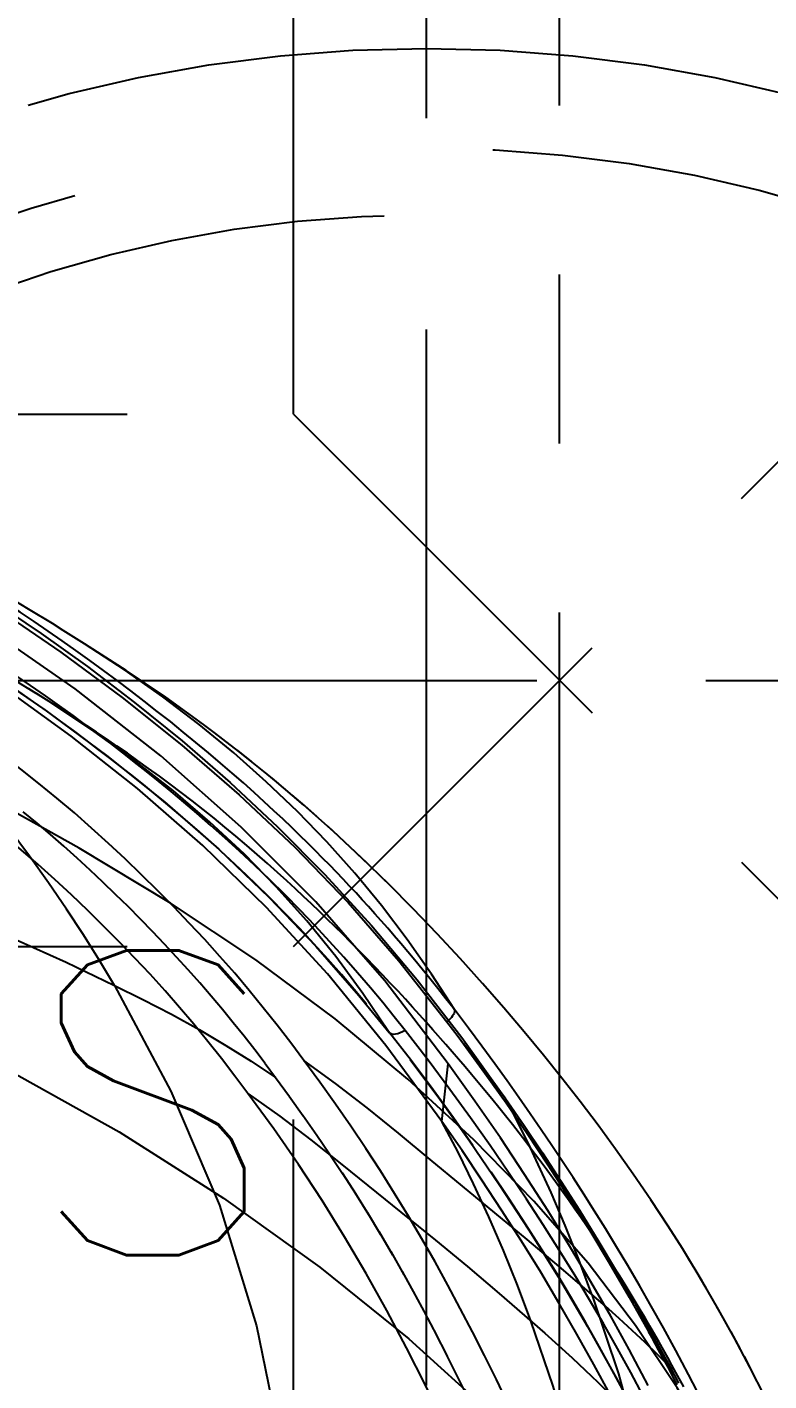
# Model space of a CAD drawing. Header units: inches. Extents: x 143011 to 144494, y -46023 to -44974.
# Drawn here: x 143814.57 to 143825.72, y -45139.95 to -45119.6 of the extents above; entities that cross this region are included whole.
import ezdxf

# ---------------------------------------------------------------- set-up
doc = ezdxf.new("R2010")
doc.units = ezdxf.units.IN
doc.header["$LTSCALE"] = 2
doc.header["$MEASUREMENT"] = 0
for name, pattern in [('CENTER', [50.8, 31.75, -6.35, 6.35, -6.35]), ('DASHED', [0.75, 0.5, -0.25]), ('HIDDEN', [9.525, 6.35, -3.175])]:
    doc.linetypes.add(name, pattern=pattern)
doc.layers.get('0').update_dxf_attribs({"linetype": 'CONTINUOUS'})
for name, color, linetype in [('CAV-COR', 1, 'CONTINUOUS'), ('DEFAULT_2', 8, 'HIDDEN'), ('SP', 3, 'CONTINUOUS'), ('wr2', 41, 'DASHED')]:
    doc.layers.add(name, color=color, linetype=linetype)
doc.styles.get("Standard").update_dxf_attribs({"font": 'txt.shx', "width": 0.67})

# ---------------------------------------------------------------- blocks, each defined once
blk = doc.blocks.new('20151030.171830')
at = {"color": 8, "linetype": 'HIDDEN'}
blk.add_circle((0, 0), 21.5, dxfattribs=at)
at = {"layer": 'SP', "linetype": 'CENTER', "ltscale": 0.25}
blk.add_line((0, -24), (0, 24), dxfattribs=at)
at = {"layer": 'SP', "linetype": 'HIDDEN'}
for radius in [20, 19]:
    blk.add_circle((0, 0), radius, dxfattribs=at)
at = {"layer": 'SP'}
blk.add_text('S', height=4.582, dxfattribs=at).set_placement((-6.081, 3.359))

msp = doc.modelspace()

# ---------------------------------------------------------------- linework, layer by layer
at = {"layer": 'CAV-COR', "linetype": 'ByBlock'}
for p, q in [((143814.618, -45128.363), (143814.285, -45128.164)), ((143815.436, -45128.869), (143815.115, -45128.667)), ((143814.86, -45129.711), (143814.595, -45129.545)), ((143814.848, -45129.651), (143814.623, -45129.496)), ((143815.076, -45129.848), (143814.86, -45129.711)), ((143820.159, -45133.637), (143820.883, -45134.551)), ((143821.207, -45134.646), (143820.996, -45134.369)), ((143820.883, -45134.551), (143820.967, -45134.662)), ((143820.868, -45134.893), (143820.672, -45134.671)), ((143820.967, -45134.662), (143821.051, -45134.773)), ((143821.051, -45134.773), (143821.134, -45134.885)), ((143821.409, -45134.917), (143821.207, -45134.646)), ((143821.059, -45135.115), (143820.868, -45134.893)), ((143824.444, -45140.042), (143824.327, -45139.825)), ((143824.71, -45140.229), (143824.515, -45139.855))]:
    msp.add_line(p, q, dxfattribs=at)
for points in [[(143819.453, -45133.372), (143818.91, -45132.751), (143817.79, -45131.625), (143816.584, -45130.556), (143815.296, -45129.547), (143813.942, -45128.61), (143812.526, -45127.749), (143811.043, -45126.96)], [(143814.623, -45129.496), (143814.388, -45129.335), (143814.143, -45129.173), (143813.887, -45129.006), (143813.62, -45128.838), (143813.353, -45128.673), (143813.086, -45128.513), (143812.819, -45128.357), (143812.56, -45128.21), (143812.315, -45128.074), (143812.08, -45127.947), (143811.848, -45127.825), (143811.623, -45127.708), (143811.403, -45127.596), (143811.18, -45127.484), (143810.953, -45127.373), (143810.724, -45127.262)], [(143814.708, -45129.615), (143814.253, -45129.336), (143813.546, -45128.92), (143812.81, -45128.511), (143812.045, -45128.111), (143811.25, -45127.723)], [(143813.123, -45127.731), (143814.121, -45128.346), (143815.076, -45128.993)], [(143815.096, -45128.823), (143814.886, -45128.678), (143814.675, -45128.535), (143814.465, -45128.396), (143814.256, -45128.259)], [(143815.115, -45128.667), (143814.952, -45128.566), (143814.618, -45128.363)], [(143817.297, -45130.508), (143817.109, -45130.352), (143816.919, -45130.196), (143816.725, -45130.04), (143816.528, -45129.885), (143816.329, -45129.73), (143816.128, -45129.576), (143815.925, -45129.422), (143815.72, -45129.27), (143815.513, -45129.119), (143815.305, -45128.97), (143815.096, -45128.823)], [(143817.383, -45130.201), (143817.223, -45130.081), (143816.656, -45129.674), (143816.059, -45129.271), (143815.436, -45128.869)], [(143817.678, -45130.511), (143817.16, -45130.085), (143816.61, -45129.668), (143816.035, -45129.262), (143815.436, -45128.869)], [(143815.076, -45128.993), (143816, -45129.677), (143816.896, -45130.391)], [(143815.491, -45130.117), (143815.456, -45130.091), (143815.261, -45129.947), (143815.059, -45129.802), (143814.848, -45129.651)], [(143820.672, -45134.671), (143820.572, -45134.558), (143820.471, -45134.445), (143820.367, -45134.331), (143820.26, -45134.214), (143820.148, -45134.093), (143820.031, -45133.969), (143819.914, -45133.845), (143819.794, -45133.72), (143819.673, -45133.595), (143819.553, -45133.473), (143819.435, -45133.354), (143819.317, -45133.236), (143819.2, -45133.121), (143819.084, -45133.007), (143818.967, -45132.894), (143818.849, -45132.781), (143818.729, -45132.668), (143818.608, -45132.555), (143818.478, -45132.435), (143818.336, -45132.306), (143818.186, -45132.172), (143818.032, -45132.037), (143817.873, -45131.9), (143817.709, -45131.762), (143817.545, -45131.626), (143817.381, -45131.492), (143817.216, -45131.36), (143817.052, -45131.231), (143816.887, -45131.105), (143816.723, -45130.981), (143816.56, -45130.86), (143816.398, -45130.742), (143816.237, -45130.627), (143816.078, -45130.515), (143815.921, -45130.406), (143815.765, -45130.3), (143815.614, -45130.199), (143815.469, -45130.102), (143815.328, -45130.01), (143815.076, -45129.848)], [(143820.003, -45132.48), (143819.597, -45132.085), (143819.178, -45131.693), (143818.731, -45131.294), (143818.257, -45130.891), (143817.756, -45130.487), (143817.383, -45130.201)], [(143825.489, -45142.217), (143825.417, -45142.055), (143824.912, -45141.029), (143824.347, -45140.053), (143823.72, -45139.116), (143823.005, -45138.181), (143822.19, -45137.248), (143821.289, -45136.327), (143820.295, -45135.412), (143819.202, -45134.507), (143818.012, -45133.622), (143816.726, -45132.77), (143815.355, -45131.943), (143813.904, -45131.137), (143812.369, -45130.364)], [(143816.896, -45130.391), (143817.761, -45131.138), (143818.595, -45131.927), (143819.398, -45132.76), (143820.159, -45133.637)], [(143820.996, -45134.369), (143820.868, -45134.205), (143820.744, -45134.049), (143820.625, -45133.9), (143820.511, -45133.76), (143820.401, -45133.627), (143820.295, -45133.499), (143820.191, -45133.376), (143820.091, -45133.259), (143819.993, -45133.145), (143819.896, -45133.035), (143819.801, -45132.927), (143819.706, -45132.821), (143819.611, -45132.717), (143819.516, -45132.614), (143819.42, -45132.511), (143819.322, -45132.407), (143819.222, -45132.303), (143819.12, -45132.197), (143819.014, -45132.09), (143818.905, -45131.981), (143818.792, -45131.868), (143818.673, -45131.752), (143818.549, -45131.632), (143818.419, -45131.508), (143818.281, -45131.379), (143818.136, -45131.245), (143817.984, -45131.106), (143817.823, -45130.962), (143817.654, -45130.814), (143817.479, -45130.662), (143817.297, -45130.508)], [(143819.901, -45132.806), (143819.498, -45132.317), (143819.078, -45131.847), (143818.634, -45131.39), (143818.167, -45130.945), (143817.678, -45130.511)], [(143824.424, -45137.962), (143824.21, -45137.625), (143823.947, -45137.227), (143823.683, -45136.841), (143823.419, -45136.469), (143823.155, -45136.107), (143822.886, -45135.749), (143822.613, -45135.399), (143822.336, -45135.054), (143822.046, -45134.703), (143821.738, -45134.342), (143821.417, -45133.974), (143821.083, -45133.602), (143820.735, -45133.229), (143820.374, -45132.854), (143820.003, -45132.48)], [(143820.996, -45134.369), (143820.649, -45133.836), (143820.285, -45133.315), (143819.901, -45132.806)], [(143812.479, -45134.401), (143814.274, -45135.269), (143815.955, -45136.208), (143817.524, -45137.202), (143818.974, -45138.239), (143820.308, -45139.316), (143821.54, -45140.432), (143822.667, -45141.576), (143823.688, -45142.746), (143824.618, -45143.966), (143825.459, -45145.237), (143826.196, -45146.548), (143826.841, -45147.886)], [(143820.996, -45134.369), (143820.998, -45134.384), (143820.997, -45134.402), (143820.991, -45134.421), (143820.981, -45134.442), (143820.967, -45134.464), (143820.95, -45134.487), (143820.93, -45134.509), (143820.908, -45134.531), (143820.883, -45134.551)], [(143821.134, -45134.885), (143821.454, -45135.322), (143821.772, -45135.771), (143822.087, -45136.231), (143822.4, -45136.701), (143822.711, -45137.182), (143823.02, -45137.674), (143823.03, -45137.692)], [(143824.138, -45139.153), (143823.956, -45138.826), (143823.779, -45138.516), (143823.604, -45138.218), (143823.433, -45137.933), (143823.267, -45137.661), (143823.102, -45137.397), (143822.939, -45137.142), (143822.779, -45136.895), (143822.619, -45136.651), (143822.459, -45136.413), (143822.3, -45136.177), (143822.135, -45135.937), (143821.964, -45135.691), (143821.788, -45135.44), (143821.603, -45135.182), (143821.409, -45134.917)], [(143823.863, -45139.004), (143823.79, -45138.881), (143823.715, -45138.756), (143823.639, -45138.631), (143823.561, -45138.505), (143823.481, -45138.378), (143823.4, -45138.251), (143823.318, -45138.124), (143823.234, -45137.996), (143823.15, -45137.869), (143823.065, -45137.743), (143822.98, -45137.617), (143822.894, -45137.492), (143822.807, -45137.367), (143822.72, -45137.243), (143822.631, -45137.119), (143822.542, -45136.994), (143822.451, -45136.869), (143822.358, -45136.743), (143822.264, -45136.615), (143822.167, -45136.487), (143822.069, -45136.358), (143821.969, -45136.228), (143821.867, -45136.097), (143821.765, -45135.967), (143821.661, -45135.838), (143821.557, -45135.71), (143821.455, -45135.585), (143821.354, -45135.463), (143821.254, -45135.344), (143821.156, -45135.228), (143821.059, -45135.115)], [(143822.139, -45136.449), (143821.999, -45136.161), (143821.88, -45135.928)], [(143826.395, -45141.743), (143826.286, -45141.497), (143826.088, -45141.06), (143825.881, -45140.622), (143825.664, -45140.183), (143825.438, -45139.744), (143825.206, -45139.309), (143824.968, -45138.878), (143824.721, -45138.452), (143824.468, -45138.033), (143824.424, -45137.962)], [(143824.139, -45139.485), (143824.073, -45139.367), (143824.005, -45139.248), (143823.935, -45139.127), (143823.863, -45139.004)], [(143824.515, -45139.855), (143824.325, -45139.496), (143824.138, -45139.153)], [(143824.327, -45139.825), (143824.266, -45139.714), (143824.204, -45139.6), (143824.139, -45139.485)]]:
    msp.add_lwpolyline(points, dxfattribs=at)
at = {"layer": 'DEFAULT_2', "color": 8, "linetype": 'HIDDEN'}
for p, q in [((143814.86, -45129.711), (143814.713, -45129.619)), ((143817.534, -45130.316), (143817.383, -45130.201)), ((143817.947, -45130.638), (143817.741, -45130.475)), ((143818.353, -45130.97), (143818.152, -45130.804)), ((143819.251, -45131.76), (143819.095, -45131.617)), ((143820.003, -45132.48), (143819.941, -45132.419)), ((143820.007, -45134.699), (143819.844, -45134.496)), ((143820.016, -45134.715), (143820.007, -45134.699)), ((143820.016, -45134.715), (143820.016, -45134.715)), ((143821.765, -45135.705), (143821.134, -45134.885)), ((143818.15, -45135.181), (143818.305, -45135.389)), ((143820.807, -45136.05), (143820.904, -45135.186)), ((143818.305, -45135.389), (143818.515, -45135.675)), ((143818.513, -45135.672), (143818.722, -45135.964)), ((143821.88, -45135.928), (143821.765, -45135.705)), ((143818.717, -45135.956), (143818.926, -45136.256)), ((143818.917, -45136.243), (143819.126, -45136.55)), ((143819.114, -45136.532), (143819.324, -45136.847)), ((143819.308, -45136.823), (143819.516, -45137.146)), ((143819.497, -45137.116), (143819.703, -45137.447)), ((143819.682, -45137.412), (143819.886, -45137.749)), ((143819.862, -45137.709), (143820.064, -45138.053)), ((143823.03, -45137.692), (143823.324, -45138.177)), ((143820.038, -45138.007), (143820.237, -45138.358)), ((143824.537, -45138.144), (143824.468, -45138.033)), ((143820.209, -45138.307), (143820.406, -45138.663)), ((143820.376, -45138.609), (143820.571, -45138.969)), ((143825.013, -45138.957), (143824.938, -45138.825)), ((143820.54, -45138.912), (143820.731, -45139.275)), ((143820.701, -45139.216), (143820.888, -45139.581)), ((143824.238, -45139.742), (143823.917, -45139.217)), ((143823.917, -45139.217), (143824.061, -45139.483)), ((143823.909, -45140.018), (143823.624, -45139.479)), ((143824.061, -45139.483), (143824.202, -45139.746)), ((143820.858, -45139.522), (143821.044, -45139.892)), ((143824.238, -45139.742), (143824.054, -45139.559)), ((143825.479, -45139.82), (143825.356, -45139.586)), ((143821.014, -45139.832), (143821.198, -45140.206)), ((143824.202, -45139.746), (143824.34, -45140.008)), ((143824.238, -45139.742), (143824.366, -45139.985))]:
    msp.add_line(p, q, dxfattribs=at)
for points in [[(143809.52, -45125.831), (143810.135, -45126.11), (143810.771, -45126.409), (143811.419, -45126.728), (143812.074, -45127.068), (143812.736, -45127.431), (143813.41, -45127.825), (143814.094, -45128.253), (143814.783, -45128.715), (143815.479, -45129.213), (143816.186, -45129.75), (143816.902, -45130.33), (143817.622, -45130.955), (143818.338, -45131.622), (143819.049, -45132.337), (143819.751, -45133.104), (143820.437, -45133.922), (143821.109, -45134.789), (143821.765, -45135.705)], [(143820.807, -45136.05), (143819.965, -45134.907), (143819.088, -45133.833), (143818.17, -45132.832), (143817.214, -45131.904), (143816.231, -45131.047), (143815.234, -45130.258), (143814.232, -45129.532), (143813.226, -45128.87), (143812.217, -45128.273), (143811.21, -45127.735), (143810.215, -45127.247), (143809.242, -45126.798)], [(143810.506, -45127.339), (143811.729, -45127.95), (143812.825, -45128.556), (143813.861, -45129.196), (143814.839, -45129.863), (143815.763, -45130.549), (143816.636, -45131.247), (143817.452, -45131.959), (143818.212, -45132.682), (143818.914, -45133.415), (143819.56, -45134.155), (143820.016, -45134.715)], [(143814.667, -45129.74), (143814.445, -45129.586), (143814.213, -45129.428), (143813.971, -45129.268), (143813.718, -45129.103), (143813.455, -45128.937), (143813.191, -45128.774), (143812.927, -45128.616), (143812.664, -45128.462), (143812.408, -45128.317), (143812.166, -45128.184), (143811.933, -45128.058), (143811.704, -45127.937), (143811.481, -45127.821), (143811.263, -45127.71)], [(143819.672, -45134.285), (143819.49, -45134.068), (143819.297, -45133.842), (143819.094, -45133.611), (143818.884, -45133.379), (143818.669, -45133.148), (143818.448, -45132.917), (143818.225, -45132.691), (143818, -45132.471), (143817.775, -45132.256), (143817.553, -45132.05), (143817.336, -45131.852), (143817.124, -45131.663), (143816.918, -45131.485), (143816.722, -45131.318), (143816.533, -45131.161), (143816.349, -45131.01), (143816.169, -45130.866), (143815.993, -45130.727), (143815.816, -45130.589), (143815.636, -45130.451), (143815.455, -45130.313), (143815.268, -45130.174), (143815.075, -45130.032), (143814.876, -45129.889), (143814.667, -45129.74)], [(143820.007, -45134.699), (143819.621, -45134.127), (143819.211, -45133.57), (143818.775, -45133.033), (143818.316, -45132.521), (143817.832, -45132.029), (143817.318, -45131.549), (143816.771, -45131.081), (143816.193, -45130.628), (143815.58, -45130.187), (143814.932, -45129.757)], [(143818.734, -45135.136), (143818.534, -45134.869), (143818.33, -45134.603), (143818.122, -45134.341), (143817.909, -45134.081), (143817.692, -45133.823), (143817.47, -45133.568), (143817.242, -45133.317), (143817.01, -45133.069), (143816.775, -45132.824), (143816.536, -45132.582), (143816.293, -45132.341), (143816.046, -45132.104), (143815.796, -45131.87), (143815.541, -45131.639), (143815.281, -45131.412), (143815.016, -45131.189), (143814.747, -45130.97), (143814.475, -45130.754), (143814.199, -45130.541), (143813.92, -45130.331), (143813.637, -45130.125)], [(143820.256, -45134.683), (143820.092, -45134.476), (143819.918, -45134.263), (143819.733, -45134.043), (143819.537, -45133.814), (143819.331, -45133.579), (143819.119, -45133.343), (143818.9, -45133.109), (143818.676, -45132.874), (143818.45, -45132.644), (143818.222, -45132.42), (143817.993, -45132.202), (143817.769, -45131.992), (143817.549, -45131.792), (143817.333, -45131.6), (143817.125, -45131.418), (143816.926, -45131.249), (143816.735, -45131.09), (143816.548, -45130.937), (143816.366, -45130.79), (143816.188, -45130.65), (143816.009, -45130.51), (143815.828, -45130.37), (143815.645, -45130.232), (143815.491, -45130.117)], [(143815.883, -45134.004), (143815.659, -45133.629), (143815.417, -45133.247), (143815.161, -45132.858), (143814.893, -45132.463), (143814.608, -45132.061), (143814.3, -45131.653), (143813.967, -45131.244), (143813.613, -45130.834), (143813.239, -45130.423)], [(143817.892, -45135.632), (143817.696, -45135.368), (143817.495, -45135.106), (143817.289, -45134.847), (143817.079, -45134.59), (143816.864, -45134.337), (143816.645, -45134.086), (143816.421, -45133.838), (143816.191, -45133.594), (143815.958, -45133.353), (143815.722, -45133.114), (143815.482, -45132.878), (143815.238, -45132.645), (143814.99, -45132.415), (143814.737, -45132.189), (143814.481, -45131.967), (143814.219, -45131.749), (143813.952, -45131.535), (143813.682, -45131.324), (143813.41, -45131.116), (143813.134, -45130.911), (143812.854, -45130.708)], [(143818.928, -45131.467), (143818.746, -45131.306), (143818.551, -45131.138)], [(143818.15, -45135.181), (143817.993, -45134.975), (143817.833, -45134.77), (143817.671, -45134.567), (143817.507, -45134.365), (143817.339, -45134.165), (143817.168, -45133.967), (143816.995, -45133.771), (143816.818, -45133.578), (143816.639, -45133.386), (143816.458, -45133.196), (143816.274, -45133.008), (143816.089, -45132.821), (143815.901, -45132.636), (143815.711, -45132.453), (143815.518, -45132.271), (143815.323, -45132.091), (143815.124, -45131.914), (143814.923, -45131.738), (143814.72, -45131.565), (143814.513, -45131.395)], [(143819.673, -45132.158), (143819.54, -45132.03), (143819.399, -45131.898)], [(143810.52, -45132.11), (143811.302, -45132.331), (143812.098, -45132.549), (143812.89, -45132.774), (143813.667, -45133.028), (143814.42, -45133.325), (143815.158, -45133.654), (143815.883, -45134.004)], [(143820.904, -45135.186), (143819.948, -45133.938), (143819.453, -45133.372)], [(143815.883, -45134.004), (143816.313, -45134.218), (143816.74, -45134.439), (143817.156, -45134.669), (143817.557, -45134.906), (143817.939, -45135.146), (143818.305, -45135.389)], [(143815.883, -45134.004), (143816.733, -45135.597), (143817.464, -45137.309), (143818.022, -45139.121), (143818.4, -45140.977), (143818.772, -45142.85), (143819.242, -45144.829), (143819.605, -45146.997), (143819.823, -45149.264), (143820.064, -45151.634)], [(143821.272, -45136.412), (143820.981, -45135.998), (143820.674, -45135.573), (143820.35, -45135.139), (143820.007, -45134.699)], [(143820.256, -45134.683), (143820.217, -45134.704), (143820.179, -45134.72), (143820.143, -45134.732), (143820.11, -45134.739), (143820.08, -45134.741), (143820.054, -45134.738), (143820.033, -45134.73), (143820.016, -45134.715)], [(143824.018, -45140.527), (143823.836, -45140.177), (143823.646, -45139.823), (143823.447, -45139.464), (143823.241, -45139.1), (143823.027, -45138.731), (143822.804, -45138.359), (143822.572, -45137.984), (143822.331, -45137.606), (143822.077, -45137.218), (143821.811, -45136.82), (143821.533, -45136.413), (143821.239, -45135.996), (143820.928, -45135.569), (143820.6, -45135.131), (143820.256, -45134.683)], [(143820.631, -45136.622), (143820.156, -45136.228), (143819.684, -45135.843), (143819.21, -45135.478), (143818.734, -45135.136)], [(143821.806, -45140.3), (143821.628, -45139.932), (143821.45, -45139.571), (143821.269, -45139.214), (143821.084, -45138.86), (143820.897, -45138.51), (143820.705, -45138.162), (143820.507, -45137.816), (143820.305, -45137.472), (143820.097, -45137.131), (143819.883, -45136.792), (143819.663, -45136.456), (143819.438, -45136.122), (143819.208, -45135.791), (143818.973, -45135.462), (143818.734, -45135.136)], [(143820.329, -45135.119), (143820.774, -45135.717), (143821.221, -45136.344), (143821.669, -45136.999), (143822.117, -45137.681), (143822.562, -45138.392), (143822.999, -45139.134), (143823.428, -45139.906), (143823.746, -45140.51)], [(143823.624, -45139.479), (143823.345, -45138.975), (143823.048, -45138.459), (143822.733, -45137.931), (143822.4, -45137.391), (143822.051, -45136.846), (143821.686, -45136.298), (143821.303, -45135.744), (143820.904, -45135.186)], [(143817.892, -45135.632), (143818.369, -45135.971), (143818.838, -45136.328), (143819.303, -45136.697)], [(143822.939, -45145.781), (143822.74, -45145.191), (143822.532, -45144.605), (143822.316, -45144.021), (143822.091, -45143.441), (143821.857, -45142.864), (143821.614, -45142.29), (143821.364, -45141.718), (143821.105, -45141.148), (143820.837, -45140.581), (143820.561, -45140.016), (143820.277, -45139.453), (143819.98, -45138.894), (143819.669, -45138.338), (143819.345, -45137.785), (143819.005, -45137.238), (143818.65, -45136.697), (143818.279, -45136.162), (143817.892, -45135.632)], [(143821.765, -45135.705), (143822.042, -45136.11), (143822.319, -45136.523), (143822.596, -45136.948), (143822.874, -45137.385), (143823.152, -45137.835), (143823.428, -45138.296), (143823.701, -45138.769), (143823.971, -45139.251), (143824.238, -45139.742)], [(143823.335, -45140.156), (143823.092, -45139.703), (143822.838, -45139.246), (143822.573, -45138.785), (143822.294, -45138.318), (143822.002, -45137.848), (143821.705, -45137.386), (143821.409, -45136.934), (143821.11, -45136.488), (143820.807, -45136.05)], [(143822.146, -45139.05), (143821.944, -45138.512), (143821.733, -45137.989), (143821.513, -45137.482), (143821.285, -45136.99), (143821.05, -45136.513), (143820.807, -45136.05)], [(143823.06, -45138.65), (143822.865, -45138.127), (143822.661, -45137.615), (143822.448, -45137.116), (143822.227, -45136.631), (143822.139, -45136.449)], [(143822.573, -45138.231), (143822.087, -45137.823), (143820.631, -45136.622)], [(143819.303, -45136.697), (143820.713, -45137.834), (143821.19, -45138.23), (143821.667, -45138.635)], [(143823.739, -45140.485), (143823.557, -45140.139), (143823.369, -45139.787), (143823.172, -45139.431), (143822.968, -45139.07), (143822.756, -45138.707), (143822.534, -45138.338), (143822.304, -45137.968), (143822.065, -45137.593), (143821.813, -45137.209), (143821.549, -45136.815)], [(143823.67, -45139.192), (143823.471, -45139.01), (143823.267, -45138.829), (143822.573, -45138.231)], [(143823.324, -45138.177), (143823.623, -45138.691), (143823.917, -45139.217)], [(143824.783, -45138.556), (143824.702, -45138.419), (143824.62, -45138.282)], [(143821.667, -45138.635), (143822.356, -45139.233), (143822.563, -45139.418), (143822.764, -45139.602), (143822.959, -45139.787), (143823.15, -45139.971), (143823.335, -45140.156)], [(143823.06, -45138.65), (143823.461, -45139.842), (143823.789, -45141.029), (143824.043, -45142.186), (143824.239, -45143.307), (143824.385, -45144.394), (143824.489, -45145.45), (143824.563, -45146.472), (143824.62, -45147.459), (143824.665, -45148.414)], [(143823.735, -45149.495), (143823.706, -45148.742), (143823.671, -45147.967), (143823.63, -45147.171), (143823.58, -45146.356), (143823.517, -45145.52), (143823.431, -45144.66), (143823.318, -45143.777), (143823.172, -45142.873), (143822.989, -45141.945), (143822.762, -45140.995), (143822.481, -45140.029), (143822.146, -45139.05)], [(143824.054, -45139.559), (143823.864, -45139.375), (143823.67, -45139.192)], [(143825.292, -45139.465), (143825.225, -45139.341), (143825.156, -45139.215)]]:
    msp.add_lwpolyline(points, dxfattribs=at)
at = {"layer": 'wr2', "linetype": 'CENTER', "ltscale": 0.2}
for p, q in [((143822.577, -45161.419), (143822.577, -45086.419)), ((143748.577, -45129.419), (143870.577, -45129.419))]:
    msp.add_line(p, q, dxfattribs=at)
at = {"layer": 'wr2', "linetype": 'HIDDEN', "ltscale": 0.5}
for p, q in [((143818.577, -45125.419), (143818.577, -45092.419)), ((143752.577, -45125.419), (143818.577, -45125.419)), ((143818.577, -45125.419), (143826.577, -45133.419)), ((143818.577, -45133.419), (143826.577, -45125.419)), ((143752.577, -45133.419), (143818.577, -45133.419)), ((143818.577, -45161.419), (143818.577, -45133.419))]:
    msp.add_line(p, q, dxfattribs=at)

# ---------------------------------------------------------------- block references
at = {"layer": 'SP', "linetype": 'ByBlock', "ltscale": 0.3}
msp.add_blockref('20151030.171830', (143820.577, -45141.419), dxfattribs=at)

doc.saveas('drawing.dxf')
